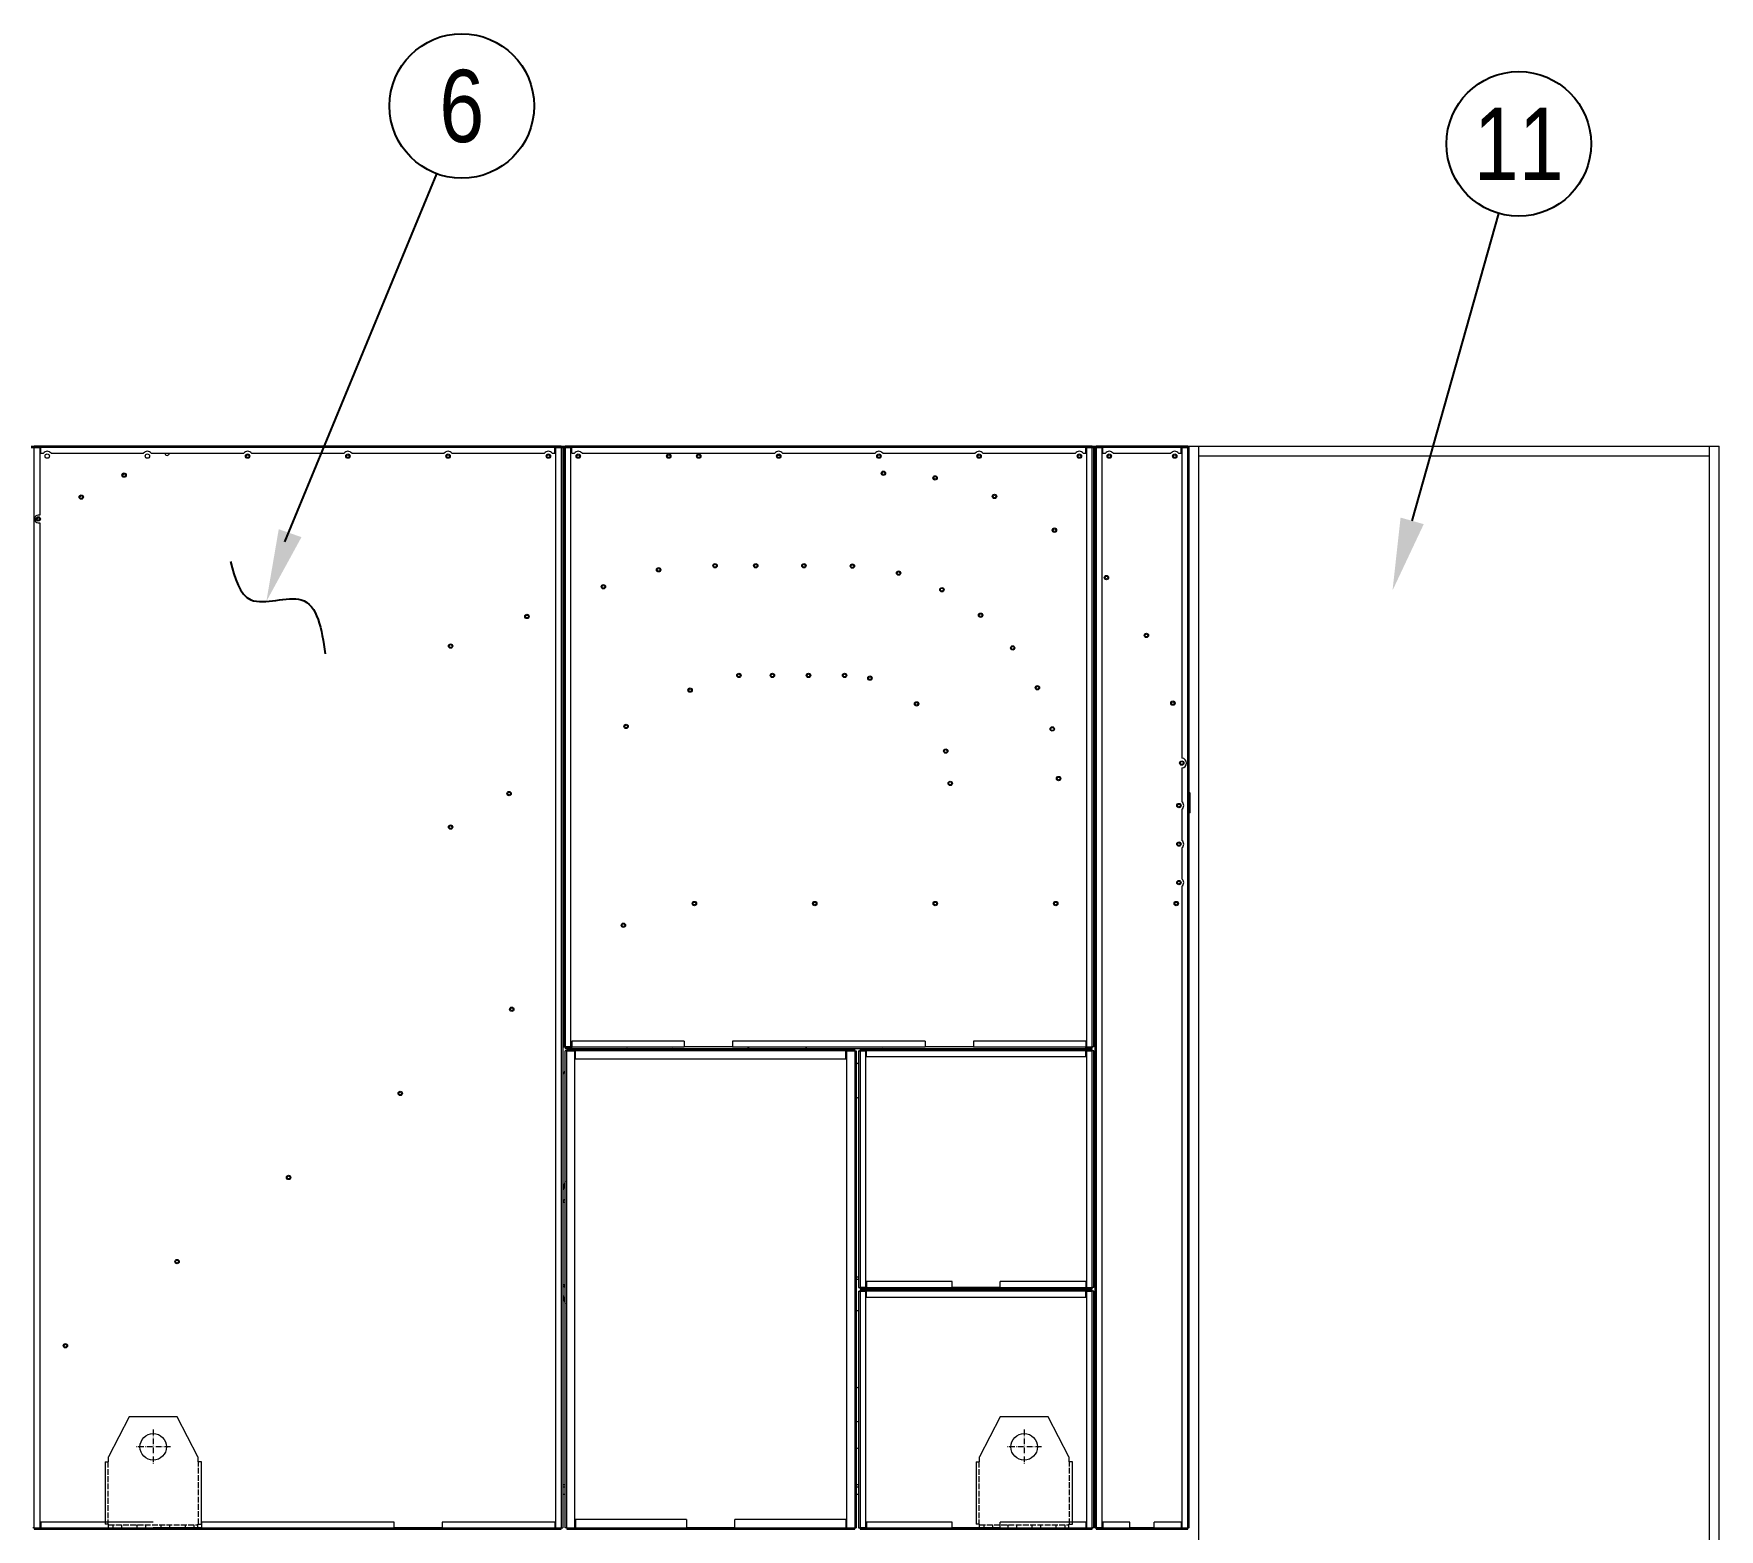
# Model space of a CAD drawing. Header units: millimetres. Extents: x -662756 to 31653, y -141394 to 22156.
# Drawn here: x 14941 to 18439, y 9096 to 12199 of the extents above; entities that cross this region are included whole.
import ezdxf
from ezdxf.enums import TextEntityAlignment as Align

# ---------------------------------------------------------------- set-up
doc = ezdxf.new("R2010")
doc.units = ezdxf.units.MM
doc.linetypes.add('DASHDOT', pattern=[18.5, 12, -3, 0.5, -3])
doc.linetypes.add('DASHED', pattern=[15, 12, -3])
doc.layers.add('냉각탑_dim', color=1, linetype='Continuous')
doc.layers.add('냉각탑_text', color=3, linetype='Continuous')
doc.styles.get("Standard").update_dxf_attribs({"font": 'arial.ttf'})

# ---------------------------------------------------------------- blocks, each defined once
blk = doc.blocks.new('457536')
at = {"color": 7, "lineweight": 5}
for p, q in [((114592.520962, 89152.297332), (114550.020962, 89069.297332)), ((114692.520962, 89152.297332), (114592.520962, 89152.297332)), ((114735.020962, 89069.297332), (114692.520962, 89152.297332)), ((114542.520962, 89059.297332), (114542.520962, 88929.797332)), ((114742.520962, 88929.797332), (114742.520962, 89059.297332)), ((114550.020962, 88922.297332), (114735.020962, 88922.297332))]:
    blk.add_line(p, q, dxfattribs=at)
at = {"color": 7, "linetype": 'DASHDOT', "lineweight": 5}
for p, q in [((114642.520962, 89126.047332), (114642.520962, 89054.547332)), ((114678.270962, 89090.297332), (114606.770962, 89090.297332))]:
    blk.add_line(p, q, dxfattribs=at)
at = {"color": 7, "lineweight": 5, "ltscale": 0.09375}
for p, q in [((114542.520962, 89059.297332), (114550.020962, 89059.297332)), ((114742.520962, 89059.297332), (114735.020962, 89059.297332)), ((114550.020962, 88929.797332), (114542.520962, 88929.797332)), ((114550.020962, 88922.297332), (114550.020962, 88929.797332)), ((114735.020962, 88929.797332), (114742.520962, 88929.797332)), ((114735.020962, 88922.297332), (114735.020962, 88929.797332))]:
    blk.add_line(p, q, dxfattribs=at)
at = {"color": 7, "linetype": 'DASHED', "lineweight": 5}
for p, q in [((114548.520962, 89059.297332), (114548.520962, 88929.797332)), ((114736.520962, 88929.797332), (114736.520962, 89059.297332)), ((114550.020962, 88928.297332), (114735.020962, 88928.297332))]:
    blk.add_line(p, q, dxfattribs=at)
at = {"color": 7, "lineweight": 5, "ltscale": 0.125}
for p, q in [((114550.020962, 89059.297332), (114550.020962, 89069.297332)), ((114735.020962, 89069.297332), (114735.020962, 89059.297332))]:
    blk.add_line(p, q, dxfattribs=at)
at = {"color": 7, "linetype": 'DASHED', "lineweight": 5, "ltscale": 0.075}
for p, q in [((114558.520962, 88928.297332), (114558.520962, 88922.297332)), ((114576.520962, 88928.297332), (114576.520962, 88922.297332)), ((114608.520962, 88928.297332), (114608.520962, 88922.297332)), ((114626.520962, 88928.297332), (114626.520962, 88922.297332)), ((114658.520962, 88928.297332), (114658.520962, 88922.297332)), ((114676.520962, 88928.297332), (114676.520962, 88922.297332)), ((114708.520962, 88928.297332), (114708.520962, 88922.297332)), ((114726.520962, 88928.297332), (114726.520962, 88922.297332))]:
    blk.add_line(p, q, dxfattribs=at)
at = {"color": 7, "lineweight": 5}
blk.add_circle((114642.520962, 89090.297332), 27.5, dxfattribs=at)
blk = doc.blocks.new('1')
at = {"color": 7, "lineweight": 20, "ltscale": 0.004778}
for p, q in [((14935.3, 11343.8), (14943.9, 11343.8)), ((14935.3, 11340.7), (14943.9, 11340.7))]:
    blk.add_line(p, q, dxfattribs=at)
at = {"color": 7, "lineweight": 20, "ltscale": 0.001722}
for p, q in [((14943.9, 11340.7), (14940.8, 11340.7)), ((14955.4, 11343.8), (14955.4, 11340.7)), ((16022.2, 11343.8), (16022.2, 11340.7)), ((16035.7, 11340.7), (16038.8, 11340.7)), ((16040.8, 11340.7), (16043.9, 11340.7)), ((16057.4, 11343.8), (16057.4, 11340.7)), ((17124.2, 11343.8), (17124.2, 11340.7)), ((17140.8, 11340.7), (17137.7, 11340.7)), ((17142.8, 11340.7), (17145.9, 11340.7)), ((17159.4, 11343.8), (17159.4, 11340.7)), ((17322.2, 11343.8), (17322.2, 11340.7)), ((17338.8, 11340.7), (17335.7, 11340.7)), ((16040.8, 10096.9), (16043.9, 10096.9)), ((16046.9, 10088.7), (16043.8, 10088.7)), ((16057.4, 10093.8), (16057.4, 10096.9)), ((16065.4, 10091.8), (16065.4, 10088.7)), ((16626.2, 10091.8), (16626.2, 10088.7)), ((16644.7, 10088.7), (16647.8, 10088.7)), ((16652.8, 10088.7), (16655.9, 10088.7)), ((16669.4, 10091.8), (16669.4, 10088.7)), ((17124.2, 10093.8), (17124.2, 10096.9)), ((17124.2, 10091.8), (17124.2, 10088.7)), ((17140.8, 10096.9), (17137.7, 10096.9)), ((17140.8, 10088.7), (17137.7, 10088.7)), ((16652.8, 9597.9), (16655.9, 9597.9)), ((16652.8, 9589.7), (16655.9, 9589.7)), ((16669.4, 9594.8), (16669.4, 9597.9)), ((16669.4, 9592.8), (16669.4, 9589.7)), ((17124.2, 9594.8), (17124.2, 9597.9)), ((17124.2, 9592.8), (17124.2, 9589.7)), ((17140.8, 9597.9), (17137.7, 9597.9)), ((17140.8, 9589.7), (17137.7, 9589.7)), ((14941.9, 9098.9), (14938.8, 9098.9)), ((14955.4, 9095.8), (14955.4, 9098.9)), ((16022.2, 9095.8), (16022.2, 9098.9)), ((16035.7, 9098.9), (16038.8, 9098.9)), ((16046.9, 9098.9), (16043.8, 9098.9)), ((16065.4, 9095.8), (16065.4, 9098.9)), ((16626.2, 9095.8), (16626.2, 9098.9)), ((16644.7, 9098.9), (16647.8, 9098.9)), ((16652.8, 9098.9), (16655.9, 9098.9)), ((16669.4, 9095.8), (16669.4, 9098.9)), ((17124.2, 9095.8), (17124.2, 9098.9)), ((17140.8, 9098.9), (17137.7, 9098.9)), ((17142.8, 9098.9), (17145.9, 9098.9)), ((17159.4, 9095.8), (17159.4, 9098.9)), ((17322.2, 9095.8), (17322.2, 9098.9)), ((17338.8, 9098.9), (17335.7, 9098.9))]:
    blk.add_line(p, q, dxfattribs=at)
at = {"color": 7, "lineweight": 20, "ltscale": 0.0075}
for p, q in [((14955.4, 11343.8), (14941.9, 11343.8)), ((14941.9, 11342.2), (14955.4, 11342.2)), ((14941.9, 11340.7), (14955.4, 11340.7)), ((16035.7, 11343.8), (16022.2, 11343.8)), ((16022.2, 11342.2), (16035.7, 11342.2)), ((16022.2, 11340.7), (16035.7, 11340.7)), ((16057.4, 11343.8), (16043.9, 11343.8)), ((16043.9, 11342.2), (16057.4, 11342.2)), ((16043.9, 11340.7), (16057.4, 11340.7)), ((17137.7, 11343.8), (17124.2, 11343.8)), ((17124.2, 11342.2), (17137.7, 11342.2)), ((17124.2, 11340.7), (17137.7, 11340.7)), ((17159.4, 11343.8), (17145.9, 11343.8)), ((17145.9, 11342.2), (17159.4, 11342.2)), ((17145.9, 11340.7), (17159.4, 11340.7)), ((17335.7, 11343.8), (17322.2, 11343.8)), ((17322.2, 11342.2), (17335.7, 11342.2)), ((17322.2, 11340.7), (17335.7, 11340.7)), ((16057.4, 10095.4), (16043.9, 10095.4)), ((16043.9, 10093.8), (16057.4, 10093.8)), ((16669.4, 10091.8), (16655.9, 10091.8)), ((16655.9, 10090.2), (16669.4, 10090.2)), ((16655.9, 10088.7), (16669.4, 10088.7)), ((17137.7, 10095.4), (17124.2, 10095.4)), ((17124.2, 10093.8), (17137.7, 10093.8)), ((17137.7, 10091.8), (17124.2, 10091.8)), ((17124.2, 10090.2), (17137.7, 10090.2)), ((17124.2, 10088.7), (17137.7, 10088.7)), ((16669.4, 9596.4), (16655.9, 9596.4)), ((16655.9, 9594.8), (16669.4, 9594.8)), ((16669.4, 9592.8), (16655.9, 9592.8)), ((16655.9, 9591.2), (16669.4, 9591.2)), ((16655.9, 9589.7), (16669.4, 9589.7)), ((17137.7, 9596.4), (17124.2, 9596.4)), ((17124.2, 9594.8), (17137.7, 9594.8)), ((17137.7, 9592.8), (17124.2, 9592.8)), ((17124.2, 9591.2), (17137.7, 9591.2)), ((17124.2, 9589.7), (17137.7, 9589.7)), ((14955.4, 9097.4), (14941.9, 9097.4)), ((14941.9, 9095.8), (14955.4, 9095.8)), ((16035.7, 9097.4), (16022.2, 9097.4)), ((16022.2, 9095.8), (16035.7, 9095.8)), ((16669.4, 9097.4), (16655.9, 9097.4)), ((16655.9, 9095.8), (16669.4, 9095.8)), ((17137.7, 9097.4), (17124.2, 9097.4)), ((17124.2, 9095.8), (17137.7, 9095.8)), ((17159.4, 9097.4), (17145.9, 9097.4)), ((17145.9, 9095.8), (17159.4, 9095.8)), ((17335.7, 9097.4), (17322.2, 9097.4)), ((17322.2, 9095.8), (17335.7, 9095.8))]:
    blk.add_line(p, q, dxfattribs=at)
at = {"color": 7, "lineweight": 20, "ltscale": 0.000888889}
for p, q in [((14941.9, 11343.8), (14941.9, 11342.2)), ((16035.7, 11342.2), (16035.7, 11343.8)), ((16043.9, 11343.8), (16043.9, 11342.2)), ((17137.7, 11342.2), (17137.7, 11343.8)), ((17145.9, 11343.8), (17145.9, 11342.2)), ((17335.7, 11342.2), (17335.7, 11343.8)), ((17340.9, 10582.9), (17339.3, 10582.9)), ((16043.9, 10095.4), (16043.9, 10093.8)), ((16046.9, 10091.8), (16046.9, 10090.2)), ((16057.4, 10096.9), (16055.8, 10096.9)), ((16644.7, 10090.2), (16644.7, 10091.8)), ((16655.9, 10091.8), (16655.9, 10090.2)), ((17125.8, 10096.9), (17124.2, 10096.9)), ((17137.7, 10093.8), (17137.7, 10095.4)), ((17137.7, 10090.2), (17137.7, 10091.8)), ((16655.9, 9596.4), (16655.9, 9594.8)), ((16655.9, 9592.8), (16655.9, 9591.2)), ((16669.4, 9597.9), (16667.8, 9597.9)), ((17125.8, 9597.9), (17124.2, 9597.9)), ((17137.7, 9594.8), (17137.7, 9596.4)), ((17137.7, 9591.2), (17137.7, 9592.8)), ((14941.9, 9097.4), (14941.9, 9095.8)), ((14955.4, 9098.9), (14953.8, 9098.9)), ((16023.8, 9098.9), (16022.2, 9098.9)), ((16035.7, 9095.8), (16035.7, 9097.4)), ((16046.9, 9097.4), (16046.9, 9095.8)), ((16065.4, 9098.9), (16063.8, 9098.9)), ((16627.8, 9098.9), (16626.2, 9098.9)), ((16644.7, 9095.8), (16644.7, 9097.4)), ((16655.9, 9097.4), (16655.9, 9095.8)), ((16669.4, 9098.9), (16667.8, 9098.9)), ((17125.8, 9098.9), (17124.2, 9098.9)), ((17137.7, 9095.8), (17137.7, 9097.4)), ((17145.9, 9097.4), (17145.9, 9095.8)), ((17159.4, 9098.9), (17157.8, 9098.9)), ((17323.8, 9098.9), (17322.2, 9098.9)), ((17335.7, 9095.8), (17335.7, 9097.4))]:
    blk.add_line(p, q, dxfattribs=at)
at = {"color": 7, "lineweight": 20, "ltscale": 0.000833333}
for p, q in [((14941.9, 11340.7), (14941.9, 11342.2)), ((16035.7, 11340.7), (16035.7, 11342.2)), ((16043.9, 11340.7), (16043.9, 11342.2)), ((17137.7, 11340.7), (17137.7, 11342.2)), ((17145.9, 11340.7), (17145.9, 11342.2)), ((17335.7, 11340.7), (17335.7, 11342.2)), ((16043.9, 10096.9), (16043.9, 10095.4)), ((16046.9, 10088.7), (16046.9, 10090.2)), ((16644.7, 10088.7), (16644.7, 10090.2)), ((16655.9, 10088.7), (16655.9, 10090.2)), ((17137.7, 10096.9), (17137.7, 10095.4)), ((17137.7, 10088.7), (17137.7, 10090.2)), ((16655.9, 9597.9), (16655.9, 9596.4)), ((16655.9, 9589.7), (16655.9, 9591.2)), ((17137.7, 9597.9), (17137.7, 9596.4)), ((17137.7, 9589.7), (17137.7, 9591.2)), ((14941.9, 9098.9), (14941.9, 9097.4)), ((16035.7, 9098.9), (16035.7, 9097.4)), ((16046.9, 9098.9), (16046.9, 9097.4)), ((16644.7, 9098.9), (16644.7, 9097.4)), ((16655.9, 9098.9), (16655.9, 9097.4)), ((17137.7, 9098.9), (17137.7, 9097.4)), ((17145.9, 9098.9), (17145.9, 9097.4)), ((17335.7, 9098.9), (17335.7, 9097.4))]:
    blk.add_line(p, q, dxfattribs=at)
at = {"color": 7, "lineweight": 20}
for p, q in [((14941.9, 9098.9), (14941.9, 11340.7)), ((16022.2, 11343.8), (14955.4, 11343.8)), ((16022.2, 11340.7), (14955.4, 11340.7)), ((16023.8, 11340.7), (16023.8, 9098.9)), ((16035.7, 11340.7), (16035.7, 9098.9)), ((16038.8, 11340.7), (16038.8, 9098.9)), ((16040.8, 11340.7), (16040.8, 10096.9)), ((16043.9, 11340.7), (16043.9, 10096.9)), ((16055.8, 10096.9), (16055.8, 11340.7)), ((17124.2, 11343.8), (16057.4, 11343.8)), ((17124.2, 11340.7), (16057.4, 11340.7)), ((17125.8, 11340.7), (17125.8, 10096.9)), ((17137.7, 10096.9), (17137.7, 11340.7)), ((17140.8, 10096.9), (17140.8, 11340.7)), ((17142.8, 11340.7), (17142.8, 9098.9)), ((17145.9, 11340.7), (17145.9, 9098.9)), ((17157.8, 9098.9), (17157.8, 11340.7)), ((17335.7, 9098.9), (17335.7, 11340.7)), ((17338.8, 9098.9), (17338.8, 11340.7)), ((17358.8, 8963.8), (17358.8, 11343.8)), ((14953.8, 11184.6), (14953.8, 9098.9)), ((17323.8, 10430.1), (17323.8, 9098.9)), ((16043.8, 9098.9), (16043.8, 10088.7)), ((16057.4, 10093.8), (17124.2, 10093.8)), ((16647.8, 10088.7), (16647.8, 9098.9)), ((14955.4, 9095.8), (16022.2, 9095.8))]:
    blk.add_line(p, q, dxfattribs=at)
at = {"color": 7, "lineweight": 20, "ltscale": 0.006611}
for p, q in [((14953.8, 11340.7), (14941.9, 11340.7)), ((14955.4, 11328.8), (14955.4, 11340.7)), ((16022.2, 11328.8), (16022.2, 11340.7)), ((16035.7, 11340.7), (16023.8, 11340.7)), ((16055.8, 11340.7), (16043.9, 11340.7)), ((16057.4, 11328.8), (16057.4, 11340.7)), ((17124.2, 11328.8), (17124.2, 11340.7)), ((17125.8, 11340.7), (17137.7, 11340.7)), ((17157.8, 11340.7), (17145.9, 11340.7)), ((17159.4, 11328.8), (17159.4, 11340.7)), ((17322.2, 11328.8), (17322.2, 11340.7)), ((17323.8, 11340.7), (17335.7, 11340.7)), ((16055.8, 10096.9), (16043.9, 10096.9)), ((16057.4, 10108.8), (16057.4, 10096.9)), ((16290.8, 10108.8), (16290.8, 10096.9)), ((16390.8, 10108.8), (16390.8, 10096.9)), ((16667.8, 10088.7), (16655.9, 10088.7)), ((16669.4, 10076.8), (16669.4, 10088.7)), ((16790.8, 10108.8), (16790.8, 10096.9)), ((16890.8, 10108.8), (16890.8, 10096.9)), ((17124.2, 10108.8), (17124.2, 10096.9)), ((17124.2, 10076.8), (17124.2, 10088.7)), ((17125.8, 10096.9), (17137.7, 10096.9)), ((17125.8, 10088.7), (17137.7, 10088.7)), ((16667.8, 9597.9), (16655.9, 9597.9)), ((16667.8, 9589.7), (16655.9, 9589.7)), ((16669.4, 9609.8), (16669.4, 9597.9)), ((16669.4, 9577.8), (16669.4, 9589.7)), ((16846.8, 9597.9), (16846.8, 9609.8)), ((16946.8, 9597.9), (16946.8, 9609.8)), ((17124.2, 9609.8), (17124.2, 9597.9)), ((17124.2, 9577.8), (17124.2, 9589.7)), ((17125.8, 9597.9), (17137.7, 9597.9)), ((17125.8, 9589.7), (17137.7, 9589.7)), ((14941.9, 9098.9), (14953.8, 9098.9)), ((14955.4, 9110.8), (14955.4, 9098.9)), ((15288.8, 9110.8), (15288.8, 9098.9)), ((15688.8, 9098.9), (15688.8, 9110.8)), ((15788.8, 9110.8), (15788.8, 9098.9)), ((16022.2, 9110.8), (16022.2, 9098.9)), ((16023.8, 9098.9), (16035.7, 9098.9)), ((16667.8, 9098.9), (16655.9, 9098.9)), ((16669.4, 9110.8), (16669.4, 9098.9)), ((16846.8, 9098.9), (16846.8, 9110.8)), ((16946.8, 9098.9), (16946.8, 9110.8)), ((17124.2, 9110.8), (17124.2, 9098.9)), ((17125.8, 9098.9), (17137.7, 9098.9)), ((17157.8, 9098.9), (17145.9, 9098.9)), ((17159.4, 9110.8), (17159.4, 9098.9)), ((17215.8, 9098.9), (17215.8, 9110.8)), ((17265.8, 9098.9), (17265.8, 9110.8)), ((17322.2, 9110.8), (17322.2, 9098.9)), ((17323.8, 9098.9), (17335.7, 9098.9))]:
    blk.add_line(p, q, dxfattribs=at)
at = {"color": 7, "lineweight": 20, "ltscale": 0.077863}
blk.add_line((14953.8, 11340.7), (14953.8, 11200.6), dxfattribs=at)
at = {"color": 7, "lineweight": 20, "ltscale": 0.004556}
for p, q in [((16035.7, 11343.8), (16043.9, 11343.8)), ((16035.7, 11340.7), (16043.9, 11340.7)), ((17137.7, 11343.8), (17145.9, 11343.8)), ((17137.7, 11340.7), (17145.9, 11340.7))]:
    blk.add_line(p, q, dxfattribs=at)
at = {"color": 7, "lineweight": 20, "ltscale": 0.090444}
for p, q in [((17322.2, 11343.8), (17159.4, 11343.8)), ((17322.2, 11340.7), (17159.4, 11340.7)), ((17159.4, 9095.8), (17322.2, 9095.8))]:
    blk.add_line(p, q, dxfattribs=at)
at = {"color": 7, "lineweight": 20, "ltscale": 0.358199}
blk.add_line((17323.8, 11340.7), (17323.8, 10696), dxfattribs=at)
at = {"lineweight": 20}
for p, q in [((17335.7, 11343.8), (17338.8, 11343.8)), ((17338.8, 11343.8), (18438.8, 11343.8)), ((17338.8, 11340.7), (17338.8, 11343.8)), ((18418.8, 8943.8), (18418.8, 11343.8)), ((18438.8, 8943.8), (18438.8, 11343.8)), ((17358.8, 11323.8), (18418.8, 11323.8))]:
    blk.add_line(p, q, dxfattribs=at)
at = {"color": 7, "lineweight": 20, "ltscale": 0.003}
for p, q in [((14955.4, 11328.8), (14960.8, 11328.8)), ((16016.8, 11328.8), (16022.2, 11328.8)), ((16057.4, 11328.8), (16062.8, 11328.8)), ((17118.8, 11328.8), (17124.2, 11328.8)), ((17159.4, 11328.8), (17164.8, 11328.8)), ((17316.8, 11328.8), (17322.2, 11328.8))]:
    blk.add_line(p, q, dxfattribs=at)
at = {"color": 7, "lineweight": 20, "ltscale": 0.106667}
for p, q in [((14976.8, 11328.8), (15168.8, 11328.8)), ((15184.8, 11328.8), (15376.8, 11328.8)), ((15392.8, 11328.8), (15584.8, 11328.8)), ((15600.8, 11328.8), (15792.8, 11328.8)), ((15808.8, 11328.8), (16000.8, 11328.8)), ((16494.8, 11328.8), (16686.8, 11328.8)), ((16702.8, 11328.8), (16894.8, 11328.8)), ((16910.8, 11328.8), (17102.8, 11328.8))]:
    blk.add_line(p, q, dxfattribs=at)
at = {"color": 7, "lineweight": 20, "ltscale": 0.001111}
for p, q in [((16040.8, 11306.9), (16038.8, 11306.9)), ((16040.8, 11303.8), (16038.8, 11303.8)), ((16040.8, 11302.5), (16038.8, 11302.5)), ((16040.8, 11299), (16038.8, 11299)), ((16038.8, 11298.6), (16040.8, 11298.6)), ((17142.8, 11306.9), (17140.8, 11306.9)), ((17142.8, 11303.8), (17140.8, 11303.8)), ((16038.8, 11295.5), (16040.8, 11295.5)), ((16038.8, 11286.6), (16040.8, 11286.6)), ((17142.8, 10429.4), (17140.8, 10429.4)), ((16040.8, 10419.6), (16038.8, 10419.6)), ((17140.8, 10417.9), (17142.8, 10417.9)), ((17142.8, 10416.4), (17140.8, 10416.4)), ((17142.8, 10414.4), (17140.8, 10414.4)), ((17140.8, 10414.4), (17142.8, 10414.4)), ((17140.8, 10411.3), (17142.8, 10411.3)), ((17140.8, 10377.5), (17142.8, 10377.5)), ((17140.8, 10374.4), (17142.8, 10374.4)), ((17140.8, 10325.8), (17142.8, 10325.8)), ((17140.8, 10314.3), (17142.8, 10314.3)), ((17142.8, 10312.8), (17140.8, 10312.8)), ((17142.8, 10310.8), (17140.8, 10310.8)), ((17142.8, 10310.8), (17140.8, 10310.8)), ((17142.8, 10309.2), (17140.8, 10309.2)), ((17140.8, 10307.7), (17142.8, 10307.7)), ((16038.8, 10118.8), (16040.8, 10118.8)), ((17142.8, 9693.9), (17140.8, 9693.9)), ((17140.8, 9692.4), (17142.8, 9692.4)), ((17140.8, 9690.8), (17142.8, 9690.8)), ((17142.8, 9690.8), (17140.8, 9690.8)), ((17142.8, 9689.2), (17140.8, 9689.2)), ((17140.8, 9687.7), (17142.8, 9687.7)), ((17140.8, 9193.8), (17142.8, 9193.8)), ((17140.8, 9190.7), (17142.8, 9190.7)), ((17140.8, 9188.7), (17142.8, 9188.7)), ((17140.8, 9184), (17142.8, 9184)), ((17142.8, 9173.7), (17140.8, 9173.7))]:
    blk.add_line(p, q, dxfattribs=at)
at = {"color": 7, "lineweight": 20, "ltscale": 0.222222}
for p, q in [((16078.8, 11328.8), (16478.8, 11328.8)), ((16790.8, 10108.8), (16390.8, 10108.8)), ((16390.8, 10096.9), (16790.8, 10096.9)), ((15688.8, 9110.8), (15288.8, 9110.8)), ((15288.8, 9098.9), (15688.8, 9098.9))]:
    blk.add_line(p, q, dxfattribs=at)
at = {"color": 7, "lineweight": 20, "ltscale": 0.003101}
blk.add_line((16489.6, 11323.9), (16484, 11323.9), dxfattribs=at)
at = {"color": 7, "lineweight": 20, "ltscale": 0.066667}
blk.add_line((17180.8, 11328.8), (17300.8, 11328.8), dxfattribs=at)
at = {"color": 7, "lineweight": 20, "ltscale": 0.00282}
for p, q in [((15130, 11286), (15125.5, 11283.7)), ((15040.9, 11240.6), (15036.4, 11238.3)), ((14951.8, 11195.1), (14947.3, 11192.8))]:
    blk.add_line(p, q, dxfattribs=at)
at = {"color": 7, "lineweight": 20, "ltscale": 0.001952}
for p, q in [((14953.8, 11200.6), (14950.3, 11200.6)), ((14950.3, 11184.6), (14953.8, 11184.6))]:
    blk.add_line(p, q, dxfattribs=at)
at = {"color": 7, "lineweight": 20, "ltscale": 0.001687}
for p, q in [((17140.8, 11123.6), (17142.8, 11121.3)), ((17140.8, 11118.9), (17142.8, 11116.6)), ((17140.8, 11078.1), (17142.8, 11075.8))]:
    blk.add_line(p, q, dxfattribs=at)
at = {"color": 7, "lineweight": 20, "ltscale": 0.001192}
for p, q in [((16040.8, 11035.8), (16038.8, 11035.1)), ((16040.8, 11032.5), (16038.8, 11031.7)), ((16040.8, 11003.6), (16038.8, 11002.9)), ((16040.8, 11001.9), (16038.8, 11001.2))]:
    blk.add_line(p, q, dxfattribs=at)
at = {"color": 7, "lineweight": 20, "ltscale": 0.001281}
for p, q in [((16038.8, 10703.9), (16040.8, 10705.1)), ((16038.8, 10700.3), (16040.8, 10701.5)), ((16038.8, 10669.3), (16040.8, 10670.5)), ((16040.8, 10668.6), (16038.8, 10667.5))]:
    blk.add_line(p, q, dxfattribs=at)
at = {"color": 7, "lineweight": 20, "ltscale": 0.039152}
blk.add_line((17323.8, 10676), (17323.8, 10605.5), dxfattribs=at)
at = {"color": 7, "lineweight": 20, "ltscale": 0.021671}
for p, q in [((17339.3, 10582.9), (17339.3, 10621.9)), ((17340.9, 10582.9), (17340.9, 10621.9))]:
    blk.add_line(p, q, dxfattribs=at)
at = {"color": 7, "lineweight": 20, "ltscale": 0.035907}
for p, q in [((17323.8, 10590.1), (17323.8, 10525.5)), ((17323.8, 10510.1), (17323.8, 10445.5))]:
    blk.add_line(p, q, dxfattribs=at)
at = {"color": 7, "lineweight": 20, "ltscale": 0.001391}
for p, q in [((16038.8, 10279.6), (16040.8, 10281.1)), ((16038.8, 10275.7), (16040.8, 10277.3)), ((16038.8, 10233.4), (16040.8, 10234.9)), ((16040.8, 10234.9), (16038.8, 10233.4)), ((16038.8, 10229.5), (16040.8, 10231))]:
    blk.add_line(p, q, dxfattribs=at)
at = {"color": 7, "lineweight": 20, "ltscale": 0.010278}
for p, q in [((16065.4, 10091.8), (16046.9, 10091.8)), ((16046.9, 10090.2), (16065.4, 10090.2)), ((16046.9, 10088.7), (16065.4, 10088.7)), ((16644.7, 10091.8), (16626.2, 10091.8)), ((16626.2, 10090.2), (16644.7, 10090.2)), ((16626.2, 10088.7), (16644.7, 10088.7)), ((16065.4, 9097.4), (16046.9, 9097.4)), ((16046.9, 9095.8), (16065.4, 9095.8)), ((16644.7, 9097.4), (16626.2, 9097.4)), ((16626.2, 9095.8), (16644.7, 9095.8))]:
    blk.add_line(p, q, dxfattribs=at)
at = {"color": 7, "lineweight": 20, "ltscale": 0.126889}
for p, q in [((16046.9, 9860.3), (16046.9, 10088.7)), ((16063.8, 9767.3), (16063.8, 10088.7)), ((16627.8, 10088.7), (16627.8, 9860.3)), ((16644.7, 10088.7), (16644.7, 9860.3)), ((16627.8, 9420.3), (16627.8, 9098.9)), ((16644.7, 9420.3), (16644.7, 9098.9)), ((16046.9, 9098.9), (16046.9, 9327.3)), ((16063.8, 9098.9), (16063.8, 9327.3))]:
    blk.add_line(p, q, dxfattribs=at)
at = {"color": 7, "lineweight": 20, "ltscale": 0.009389}
for p, q in [((16063.8, 10088.7), (16046.9, 10088.7)), ((16065.4, 10071.8), (16065.4, 10088.7)), ((16626.2, 10071.8), (16626.2, 10088.7)), ((16644.7, 10088.7), (16627.8, 10088.7)), ((16046.9, 9098.9), (16063.8, 9098.9)), ((16065.4, 9115.8), (16065.4, 9098.9)), ((16295.8, 9115.8), (16295.8, 9098.9)), ((16395.8, 9098.9), (16395.8, 9115.8)), ((16626.2, 9115.8), (16626.2, 9098.9)), ((16627.8, 9098.9), (16644.7, 9098.9))]:
    blk.add_line(p, q, dxfattribs=at)
at = {"color": 7, "lineweight": 20, "ltscale": 0.129667}
for p, q in [((16290.8, 10108.8), (16057.4, 10108.8)), ((16057.4, 10096.9), (16290.8, 10096.9)), ((17124.2, 10108.8), (16890.8, 10108.8)), ((16890.8, 10096.9), (17124.2, 10096.9)), ((15188.8, 9110.8), (14955.4, 9110.8)), ((14955.4, 9098.9), (15188.8, 9098.9)), ((16022.2, 9110.8), (15788.8, 9110.8)), ((15788.8, 9098.9), (16022.2, 9098.9))]:
    blk.add_line(p, q, dxfattribs=at)
at = {"color": 7, "lineweight": 20, "ltscale": 0.311556}
for p, q in [((16626.2, 10091.8), (16065.4, 10091.8)), ((16626.2, 10088.7), (16065.4, 10088.7)), ((16065.4, 10071.8), (16626.2, 10071.8)), ((16065.4, 9095.8), (16626.2, 9095.8))]:
    blk.add_line(p, q, dxfattribs=at)
at = {"color": 7, "lineweight": 20, "ltscale": 0.001571}
blk.add_line((16090.8, 10093.8), (16088.8, 10091.8), dxfattribs=at)
at = {"color": 7, "lineweight": 20, "ltscale": 0.055556}
for p, q in [((16390.8, 10096.9), (16290.8, 10096.9)), ((16890.8, 10096.9), (16790.8, 10096.9)), ((16846.8, 9597.9), (16946.8, 9597.9)), ((16946.8, 9597.9), (16846.8, 9597.9)), ((15188.8, 9098.9), (15288.8, 9098.9)), ((15288.8, 9098.9), (15188.8, 9098.9)), ((15788.8, 9098.9), (15688.8, 9098.9)), ((15688.8, 9098.8), (15788.8, 9098.8)), ((15688.8, 9098.7), (15788.8, 9098.7)), ((16295.8, 9098.9), (16395.8, 9098.9)), ((16395.8, 9098.9), (16295.8, 9098.9)), ((16946.8, 9098.9), (16846.8, 9098.9)), ((16846.8, 9098.9), (16946.8, 9098.9))]:
    blk.add_line(p, q, dxfattribs=at)
at = {"color": 7, "lineweight": 20, "ltscale": 0.272667}
for p, q in [((16652.8, 10088.7), (16652.8, 9597.9)), ((16655.9, 10088.7), (16655.9, 9597.9)), ((16667.8, 9597.9), (16667.8, 10088.7)), ((17125.8, 10088.7), (17125.8, 9597.9)), ((17137.7, 9597.9), (17137.7, 10088.7)), ((17140.8, 9597.9), (17140.8, 10088.7)), ((16652.8, 9589.7), (16652.8, 9098.9)), ((16655.9, 9589.7), (16655.9, 9098.9)), ((16667.8, 9098.9), (16667.8, 9589.7)), ((17125.8, 9589.7), (17125.8, 9098.9)), ((17137.7, 9098.9), (17137.7, 9589.7)), ((17140.8, 9098.9), (17140.8, 9589.7))]:
    blk.add_line(p, q, dxfattribs=at)
at = {"color": 7, "lineweight": 20, "ltscale": 0.252667}
for p, q in [((17124.2, 10091.8), (16669.4, 10091.8)), ((17124.2, 10088.7), (16669.4, 10088.7)), ((16669.4, 10076.8), (17124.2, 10076.8)), ((16669.4, 9594.8), (17124.2, 9594.8)), ((17124.2, 9592.8), (16669.4, 9592.8)), ((17124.2, 9589.7), (16669.4, 9589.7)), ((16669.4, 9577.8), (17124.2, 9577.8)), ((16669.4, 9095.8), (17124.2, 9095.8))]:
    blk.add_line(p, q, dxfattribs=at)
at = {"color": 7, "lineweight": 20, "ltscale": 0.003928}
blk.add_line((16043.8, 10046.8), (16038.8, 10041.8), dxfattribs=at)
at = {"color": 7, "lineweight": 20, "ltscale": 0.004057}
blk.add_line((16043.2, 10046.2), (16038.8, 10040.4), dxfattribs=at)
at = {"color": 7, "lineweight": 20, "ltscale": 0.192778}
for p, q in [((16046.9, 9098.9), (16046.9, 9860.3)), ((16627.8, 9860.3), (16627.8, 9420.3)), ((16644.7, 9860.3), (16644.7, 9420.3)), ((16063.8, 9098.9), (16063.8, 9767.3))]:
    blk.add_line(p, q, dxfattribs=at)
at = {"color": 7, "lineweight": 20, "ltscale": 0.002778}
for p, q in [((16652.8, 9619), (16647.8, 9619)), ((16652.8, 9614.3), (16647.8, 9614.3)), ((16652.8, 9549), (16647.8, 9549)), ((16038.8, 9188.7), (16043.8, 9188.7)), ((16038.8, 9184), (16043.8, 9184)), ((16038.8, 9168.7), (16043.8, 9168.7)), ((16647.8, 9188.7), (16652.8, 9188.7)), ((16647.8, 9184), (16652.8, 9184)), ((16647.8, 9168.7), (16652.8, 9168.7))]:
    blk.add_line(p, q, dxfattribs=at)
at = {"color": 7, "lineweight": 20, "ltscale": 0.098556}
for p, q in [((16846.8, 9609.8), (16669.4, 9609.8)), ((16669.4, 9597.9), (16846.8, 9597.9)), ((17124.2, 9609.8), (16946.8, 9609.8)), ((16946.8, 9597.9), (17124.2, 9597.9)), ((16846.8, 9110.8), (16669.4, 9110.8)), ((16669.4, 9098.9), (16846.8, 9098.9)), ((17124.2, 9110.8), (16946.8, 9110.8)), ((16946.8, 9098.9), (17124.2, 9098.9))]:
    blk.add_line(p, q, dxfattribs=at)
at = {"color": 7, "lineweight": 20, "ltscale": 0.000138221}
for p, q in [((15688.8, 9098.7), (15688.8, 9098.9)), ((15788.8, 9098.7), (15788.8, 9098.9))]:
    blk.add_line(p, q, dxfattribs=at)
at = {"color": 7, "lineweight": 20, "ltscale": 0.128}
for p, q in [((16295.8, 9115.8), (16065.4, 9115.8)), ((16065.4, 9098.9), (16295.8, 9098.9)), ((16626.2, 9115.8), (16395.8, 9115.8)), ((16395.8, 9098.9), (16626.2, 9098.9))]:
    blk.add_line(p, q, dxfattribs=at)
at = {"color": 7, "lineweight": 20, "ltscale": 0.031333}
for p, q in [((17215.8, 9110.8), (17159.4, 9110.8)), ((17159.4, 9098.9), (17215.8, 9098.9)), ((17322.2, 9110.8), (17265.8, 9110.8)), ((17265.8, 9098.9), (17322.2, 9098.9))]:
    blk.add_line(p, q, dxfattribs=at)
at = {"color": 7, "lineweight": 20, "ltscale": 0.027778}
for p, q in [((17215.8, 9098.9), (17265.8, 9098.9)), ((17265.8, 9098.9), (17215.8, 9098.9))]:
    blk.add_line(p, q, dxfattribs=at)
at = {"color": 7, "lineweight": 20}
for centre, radius in [((14968.8, 11322.8), 4.5), ((15176.8, 11322.8), 4.5), ((15384.8, 11322.8), 4.5), ((15384.8, 11322.8), 3), ((15592.8, 11322.8), 4.5), ((15592.8, 11322.8), 3), ((15800.8, 11322.8), 4.5), ((15800.8, 11322.8), 3), ((16008.8, 11322.8), 4.5), ((16008.8, 11322.8), 3), ((16070.8, 11322.8), 4.5), ((16070.8, 11322.8), 3), ((16258.8, 11322.8), 4.5), ((16258.8, 11322.8), 3), ((16320.8, 11322.8), 4.5), ((16320.8, 11322.8), 3), ((16486.8, 11322.8), 4.5), ((16486.8, 11322.8), 3), ((16694.8, 11322.8), 4.5), ((16694.8, 11322.8), 3), ((16902.8, 11322.8), 4.5), ((16902.8, 11322.8), 3), ((17110.8, 11322.8), 4.5), ((17110.8, 11322.8), 3), ((17172.8, 11322.8), 4.5), ((17172.8, 11322.8), 3), ((17308.8, 11322.8), 4.5), ((17308.8, 11322.8), 3), ((15128.5, 11283.4), 4.5), ((15128.5, 11283.4), 3), ((16704.3, 11287.4), 4.5), ((16704.3, 11287.4), 3), ((16811.5, 11277.7), 4.5), ((16811.5, 11277.7), 3), ((15039.4, 11238), 4.5), ((15039.4, 11238), 3), ((16934.7, 11239.3), 4.5), ((16934.7, 11239.3), 3), ((14950.3, 11192.6), 4.5), ((14950.3, 11192.6), 3), ((17059.2, 11169.2), 4.5), ((17059.2, 11169.2), 3), ((16237.6, 11086.9), 4.5), ((16237.6, 11086.9), 3), ((16354.7, 11095.4), 4.5), ((16354.7, 11095.4), 3), ((16439.2, 11095.4), 4.5), ((16439.2, 11095.4), 3), ((16539.2, 11095.4), 4.5), ((16539.2, 11095.4), 3), ((16639.7, 11094.6), 4.5), ((16639.7, 11094.6), 3), ((16123, 11051.7), 4.5), ((16123, 11051.7), 3), ((16735.7, 11080.1), 4.5), ((16735.7, 11080.1), 3), ((17167.1, 11070.8), 4.5), ((17167.1, 11070.8), 3), ((16825.5, 11045.7), 4.5), ((16825.5, 11045.7), 3), ((15964.5, 10990.1), 4.5), ((15964.5, 10990.1), 3), ((16905.8, 10992.8), 4.5), ((16905.8, 10992.8), 3), ((17250, 10950.7), 4.5), ((17250, 10950.7), 3), ((15806.1, 10928.6), 4.5), ((15806.1, 10928.6), 3), ((16972.4, 10924.8), 4.5), ((16972.4, 10924.8), 3), ((16404.2, 10867.7), 4.5), ((16404.2, 10867.7), 3), ((16473.7, 10867.7), 4.5), ((16473.7, 10867.7), 3), ((16548.7, 10867.7), 4.5), ((16548.7, 10867.7), 3), ((16623.7, 10867.7), 4.5), ((16623.7, 10867.7), 3), ((16676.2, 10862.1), 4.5), ((16676.2, 10862.1), 3), ((17023.7, 10842.3), 4.5), ((17023.7, 10842.3), 3), ((16303.1, 10837.2), 4.5), ((16303.1, 10837.2), 3), ((16772.9, 10808.8), 4.5), ((16772.9, 10808.8), 3), ((17304.8, 10810.2), 4.5), ((17304.8, 10810.2), 3), ((16170.2, 10762), 4.5), ((16170.2, 10762), 3), ((17054.7, 10756.6), 4.5), ((17054.7, 10756.6), 3), ((16833.4, 10710.7), 4.5), ((16833.4, 10710.7), 3), ((17323.4, 10686), 4.5), ((17323.4, 10686), 3), ((16842.8, 10643.8), 4.5), ((16842.8, 10643.8), 3), ((17067.8, 10653.8), 4.5), ((17067.8, 10653.8), 3), ((15927.3, 10622.6), 4.5), ((15927.3, 10622.6), 3), ((17317.4, 10597.8), 4.5), ((17317.4, 10597.8), 3), ((15805.9, 10553), 4.5), ((15805.9, 10553), 3), ((17317.4, 10517.8), 4.5), ((17317.4, 10517.8), 3), ((17317.4, 10437.8), 4.5), ((17317.4, 10437.8), 3), ((16311.8, 10394.4), 4.5), ((16311.8, 10394.4), 3), ((16561.8, 10394.4), 4.5), ((16561.8, 10394.4), 3), ((16811.8, 10394.4), 4.5), ((16811.8, 10394.4), 3), ((17061.8, 10394.4), 4.5), ((17061.8, 10394.4), 3), ((17311.8, 10394.4), 4.5), ((17311.8, 10394.4), 3), ((16164.6, 10349.4), 4.5), ((16164.6, 10349.4), 3), ((15933, 10174.9), 4.5), ((15933, 10174.9), 3), ((15701.4, 10000.4), 4.5), ((15701.4, 10000.3), 3), ((15469.8, 9825.9), 4.5), ((15469.8, 9825.8), 3), ((15238.2, 9651.3), 4.5), ((15238.2, 9651.3), 3), ((15006.6, 9476.8), 4.5), ((15006.6, 9476.7), 3)]:
    blk.add_circle(centre, radius, dxfattribs=at)
for centre, radius, start, end in [((15235.7, 11340.7), 3.1, 89.7398, 90), ((15243.9, 11340.7), 3.1, 90, 90.2602), ((16285.7, 11340.7), 3.1, 89.7398, 90), ((16293.9, 11340.7), 3.1, 90, 90.2602), ((17335.7, 11340.7), 3.1, 0, 90), ((17335.7, 11340.7), 1.5, 0, 90), ((14968.8, 11322.8), 10, 36.8699, 143.1301), ((15176.8, 11322.8), 10, 36.8699, 143.1301), ((15217.6, 11328.9), 4.5, 180.735, 359.265), ((15384.8, 11322.8), 10, 36.8699, 143.1301), ((15592.8, 11322.8), 10, 36.8699, 143.1301), ((15800.8, 11322.8), 10, 36.8699, 143.1301), ((16008.8, 11322.8), 10, 36.8699, 143.1301), ((16070.8, 11322.8), 10, 36.8696, 143.1304), ((16486.8, 11322.8), 10, 36.8696, 143.1304), ((16694.8, 11322.8), 10, 36.8696, 143.1304), ((16902.8, 11322.8), 10, 36.8696, 143.1304), ((17110.8, 11322.8), 10, 36.8696, 143.1304), ((17172.8, 11322.8), 10, 36.8696, 143.1304), ((17308.8, 11322.8), 10, 36.8696, 143.1304), ((17335.7, 11306.9), 3.1, 359.747, 0), ((14950.3, 11192.6), 8, 90, 270), ((16237.6, 11086.9), 3, 202.5, 208.6541), ((17323.4, 10686), 10, 272.2937, 87.7063), ((16683.8, 10648.8), 655, 0, 0.0786), ((17317.4, 10597.8), 10, 309.7935, 50.2065), ((17339.9, 10626), 1.5, 222.8317, 242.8371), ((17337.8, 10621.9), 1.5, 0, 48.1912), ((17337.8, 10621.9), 3.1, 0, 62.8371), ((17317.4, 10517.8), 10, 309.7935, 50.2065), ((17317.4, 10437.8), 10, 309.7935, 50.2065), ((16172.8, 10091), 4.5, 140.6844, 169.097), ((16172.8, 10091), 3, 108.1209, 163.5167), ((16172.8, 10091), 3, 16.4833, 71.8791), ((16172.8, 10091), 4.5, 10.903, 39.3156), ((16483.8, 9690.8), 458, 118.3683, 118.8905), ((16483.8, 9690.8), 407.2, 98.2368, 100.0115), ((16483.8, 9690.8), 407.2, 79.9885, 81.7632), ((16483.8, 9690.8), 458, 61.1095, 61.6317), ((16483.8, 9690.8), 407.2, 65.4789, 66.2498), ((16483.8, 9690.8), 343.7, 60.5472, 61.5), ((16483.8, 9690.8), 458, 163.8836, 166.3164), ((16042.1, 9776.7), 2.5, 46.1558, 313.8442), ((16042.1, 9776.7), 2.5, 90, 270), ((16042.9, 9601.1), 2.5, 67.2784, 292.7216), ((16042.9, 9601.1), 2.5, 90, 270), ((16483.8, 9690.8), 343.7, 343.4331, 343.7807), ((16483.8, 9690.8), 407.2, 346.074, 346.3637), ((16483.8, 9690.8), 458, 347.6446, 347.9006), ((16483.8, 9690.8), 458, 193.6836, 196.1164), ((16483.8, 9690.8), 343.7, 298.5, 299.4528), ((17139.4, 9348.2), 4.5, 41.3929, 72.1968), ((17139.4, 9348.2), 3, 297.2982, 62.7018), ((17139.4, 9348.2), 4.5, 287.8032, 318.6071), ((16483.8, 9690.8), 407.2, 293.7502, 294.5211), ((16483.8, 9690.8), 458, 290.9822, 291.6536)]:
    blk.add_arc(centre, radius, start, end, dxfattribs=at)
at = {"layer": '냉각탑_dim', "lineweight": -3}
blk.add_spline([(15349.3, 11104.3), (15391.6, 11024.7), (15496.2, 11024.7), (15546, 10912.8)], degree=3, dxfattribs=at)
for points in [[(17825.5, 11181.7), (17760.7, 11044.1), (17777.4, 11195.3)], [(15496.5, 11154.7), (15423.6, 11021.3), (15449.3, 11171.2)]]:
    blk.add_solid(points, dxfattribs=at)
at = {"color": 0, "lineweight": 20}
for p in [(-99453.7, -79823.4), (-97646.2, -79823.4)]:
    blk.add_blockref('457536', p, dxfattribs=at)

msp = doc.modelspace()

# ---------------------------------------------------------------- linework, layer by layer
at = {"layer": '냉각탑_dim', "linetype": 'ByBlock', "lineweight": -3}
for points in [[(15462.1, 11145.1), (15777.1, 11908.8)], [(17801.4, 11188.5), (17981.5, 11826.6)]]:
    msp.add_lwpolyline(points, dxfattribs=at)
for centre in [(15829.2, 12049.5), (18022.7, 11970.8)]:
    msp.add_circle(centre, 150, dxfattribs=at)

# ---------------------------------------------------------------- block references
msp.add_blockref('1', (0, 0))

# ---------------------------------------------------------------- texts
at = {"layer": '냉각탑_text', "width": 0.8}
for s, p in [('6', (15829.2, 12049.5)), ('11', (18022.7, 11970.8))]:
    msp.add_text(s, height=150, dxfattribs=at).set_placement(p, align=Align.MIDDLE_CENTER)

doc.saveas('drawing.dxf')
